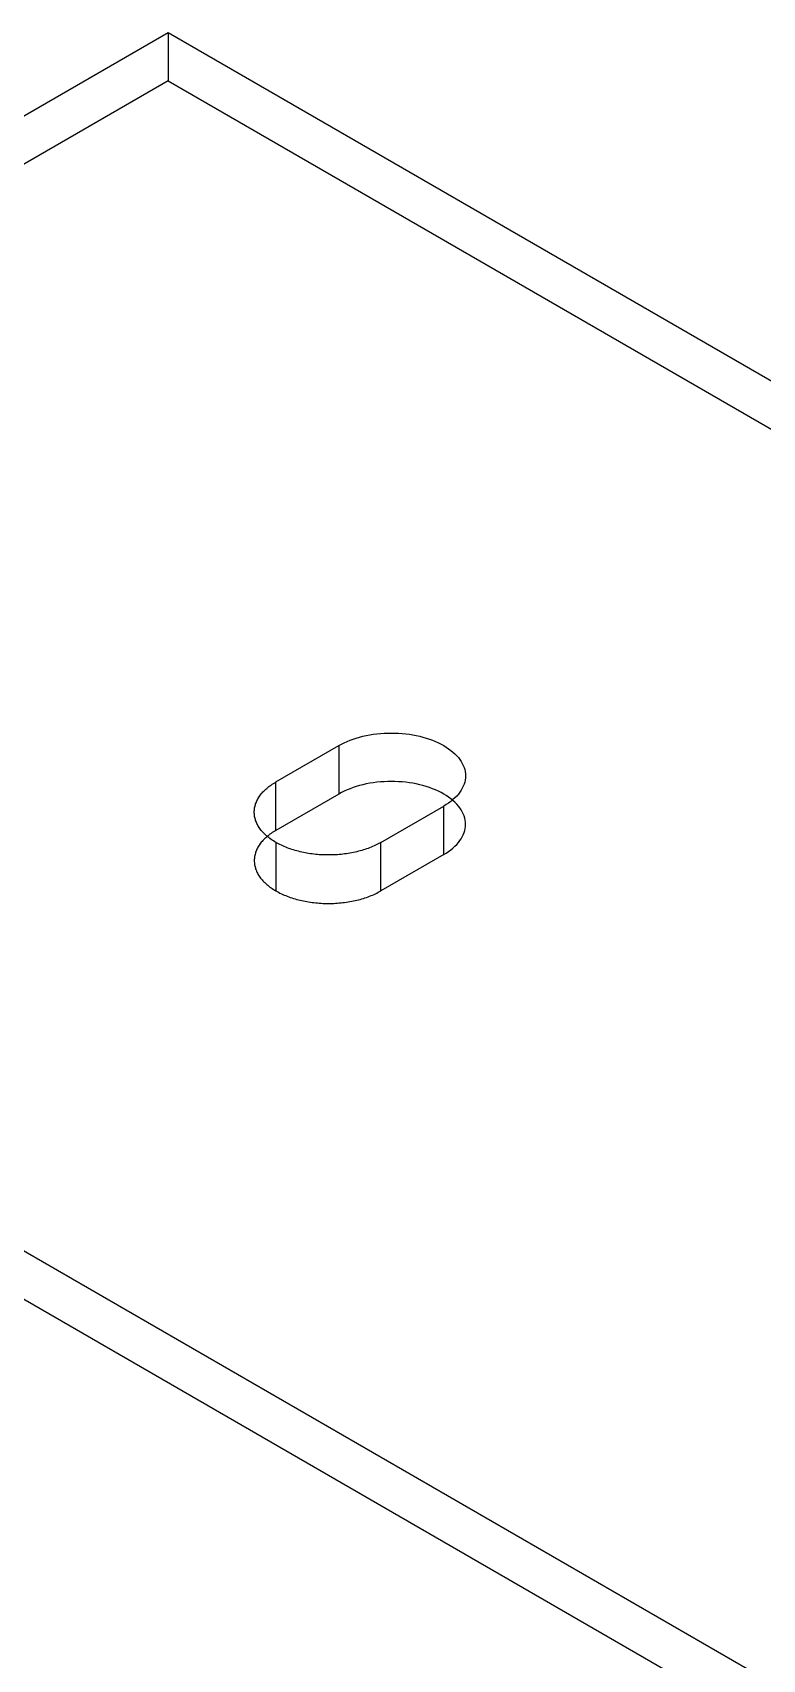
# Model space of a CAD drawing. Header units: inches. Extents: x 1.4 to 100.6, y 1.4 to 64.6.
# Drawn here: x 83.322 to 84.295, y 38.794 to 40.963 of the extents above; entities that cross this region are included whole.
import ezdxf

# ---------------------------------------------------------------- set-up
doc = ezdxf.new("R2010")
doc.units = ezdxf.units.IN
doc.header["$MEASUREMENT"] = 0

msp = doc.modelspace()

# ---------------------------------------------------------------- linework, layer by layer
at = {"layer": 'OUTLINE'}
for p, q in [((82, 40.0958), (83.5029, 40.9635)), ((83.5029, 40.9635), (83.5029, 40.8989)), ((83.5029, 40.9635), (96.9167, 33.2188)), ((83.5029, 40.8989), (82, 40.0312)), ((83.5029, 40.8989), (96.9167, 33.1542)), ((82, 40.0958), (95.4137, 32.3511)), ((82, 40.0312), (95.4137, 32.2865)), ((83.7496, 40.0214), (83.7538, 40.0228)), ((83.7538, 40.0228), (83.7582, 40.024)), ((83.7582, 40.024), (83.7626, 40.0252)), ((83.7626, 40.0252), (83.7671, 40.0262)), ((83.7671, 40.0262), (83.7718, 40.0271)), ((83.7718, 40.0271), (83.7764, 40.0278)), ((83.7764, 40.0278), (83.7812, 40.0284)), ((83.7812, 40.0284), (83.7859, 40.0289)), ((83.7859, 40.0289), (83.7908, 40.0293)), ((83.7908, 40.0293), (83.7956, 40.0295)), ((83.7956, 40.0295), (83.8005, 40.0295)), ((83.8005, 40.0295), (83.8053, 40.0295)), ((83.8053, 40.0295), (83.8102, 40.0293)), ((83.8102, 40.0293), (83.815, 40.0289)), ((83.815, 40.0289), (83.8198, 40.0284)), ((83.8198, 40.0284), (83.8245, 40.0278)), ((83.8245, 40.0278), (83.8292, 40.0271)), ((83.8292, 40.0271), (83.8338, 40.0262)), ((83.8338, 40.0262), (83.8383, 40.0252)), ((83.8383, 40.0252), (83.8427, 40.024)), ((83.8427, 40.024), (83.8471, 40.0228)), ((83.8471, 40.0228), (83.8513, 40.0214)), ((83.6466, 39.9643), (83.7305, 40.0128)), ((83.7305, 40.0128), (83.734, 40.0147)), ((83.7305, 40.0128), (83.7305, 39.9482)), ((83.734, 40.0147), (83.7377, 40.0166)), ((83.7377, 40.0166), (83.7415, 40.0183)), ((83.7415, 40.0183), (83.7455, 40.0199)), ((83.7455, 40.0199), (83.7496, 40.0214)), ((83.8513, 40.0214), (83.8554, 40.0199)), ((83.8554, 40.0199), (83.8594, 40.0183)), ((83.8594, 40.0183), (83.8632, 40.0166)), ((83.8632, 40.0166), (83.8669, 40.0147)), ((83.8669, 40.0147), (83.8704, 40.0128)), ((83.8704, 40.0128), (83.8737, 40.0108)), ((83.8737, 40.0108), (83.8769, 40.0086)), ((83.8769, 40.0086), (83.8799, 40.0064)), ((83.8799, 40.0064), (83.8827, 40.0041)), ((83.8827, 40.0041), (83.8853, 40.0018)), ((83.8853, 40.0018), (83.8877, 39.9993)), ((83.8877, 39.9993), (83.8899, 39.9968)), ((83.8899, 39.9968), (83.8918, 39.9943)), ((83.8918, 39.9943), (83.8936, 39.9917)), ((83.8936, 39.9917), (83.8951, 39.989)), ((83.8951, 39.989), (83.8964, 39.9863)), ((83.8964, 39.9863), (83.8975, 39.9836)), ((83.8975, 39.9836), (83.8983, 39.9808)), ((83.8983, 39.9808), (83.8989, 39.978)), ((83.6357, 39.9569), (83.6371, 39.958)), ((83.6371, 39.958), (83.6386, 39.9591)), ((83.6386, 39.9591), (83.6401, 39.9602)), ((83.6401, 39.9602), (83.6417, 39.9613)), ((83.6417, 39.9613), (83.6433, 39.9623)), ((83.6433, 39.9623), (83.6449, 39.9633)), ((83.6449, 39.9633), (83.6466, 39.9643)), ((83.6466, 39.8997), (83.6466, 39.9643)), ((83.7538, 39.9582), (83.7496, 39.9568)), ((83.7582, 39.9594), (83.7538, 39.9582)), ((83.7626, 39.9606), (83.7582, 39.9594)), ((83.7671, 39.9616), (83.7626, 39.9606)), ((83.7718, 39.9625), (83.7671, 39.9616)), ((83.7764, 39.9632), (83.7718, 39.9625)), ((83.7812, 39.9638), (83.7764, 39.9632)), ((83.7859, 39.9643), (83.7812, 39.9638)), ((83.7908, 39.9646), (83.7859, 39.9643)), ((83.7956, 39.9649), (83.7908, 39.9646)), ((83.8005, 39.9649), (83.7956, 39.9649)), ((83.8053, 39.9649), (83.8005, 39.9649)), ((83.8102, 39.9646), (83.8053, 39.9649)), ((83.815, 39.9643), (83.8102, 39.9646)), ((83.8198, 39.9638), (83.815, 39.9643)), ((83.8245, 39.9632), (83.8198, 39.9638)), ((83.8292, 39.9625), (83.8245, 39.9632)), ((83.8338, 39.9616), (83.8292, 39.9625)), ((83.8383, 39.9606), (83.8338, 39.9616)), ((83.8427, 39.9594), (83.8383, 39.9606)), ((83.8471, 39.9582), (83.8427, 39.9594)), ((83.8513, 39.9568), (83.8471, 39.9582)), ((83.8964, 39.9585), (83.8951, 39.9558)), ((83.8975, 39.9613), (83.8964, 39.9585)), ((83.8983, 39.964), (83.8975, 39.9613)), ((83.8989, 39.9668), (83.8983, 39.964)), ((83.8989, 39.978), (83.8992, 39.9752)), ((83.8992, 39.9696), (83.8989, 39.9668)), ((83.8992, 39.9752), (83.8994, 39.9724)), ((83.8994, 39.9724), (83.8992, 39.9696)), ((83.6195, 39.9351), (83.62, 39.9365)), ((83.62, 39.9365), (83.6206, 39.9378)), ((83.6206, 39.9378), (83.6212, 39.9392)), ((83.6212, 39.9392), (83.6219, 39.9405)), ((83.6219, 39.9405), (83.6226, 39.9419)), ((83.6226, 39.9419), (83.6234, 39.9432)), ((83.6234, 39.9432), (83.6243, 39.9445)), ((83.6243, 39.9445), (83.6252, 39.9458)), ((83.6252, 39.9458), (83.6261, 39.9471)), ((83.6261, 39.9471), (83.6271, 39.9484)), ((83.6271, 39.9484), (83.6282, 39.9496)), ((83.6282, 39.9496), (83.6293, 39.9509)), ((83.6293, 39.9509), (83.6305, 39.9521)), ((83.6305, 39.9521), (83.6317, 39.9533)), ((83.6317, 39.9533), (83.633, 39.9545)), ((83.633, 39.9545), (83.6343, 39.9557)), ((83.6343, 39.9557), (83.6357, 39.9569)), ((83.7305, 39.9482), (83.6466, 39.8997)), ((83.734, 39.9501), (83.7305, 39.9482)), ((83.7377, 39.952), (83.734, 39.9501)), ((83.7415, 39.9537), (83.7377, 39.952)), ((83.7455, 39.9553), (83.7415, 39.9537)), ((83.7496, 39.9568), (83.7455, 39.9553)), ((83.8554, 39.9553), (83.8513, 39.9568)), ((83.8594, 39.9537), (83.8554, 39.9553)), ((83.8632, 39.952), (83.8594, 39.9537)), ((83.8669, 39.9501), (83.8632, 39.952)), ((83.8704, 39.9482), (83.8669, 39.9501)), ((83.8737, 39.9462), (83.8704, 39.9482)), ((83.8769, 39.944), (83.8737, 39.9462)), ((83.8769, 39.9362), (83.8737, 39.9341)), ((83.8799, 39.9418), (83.8769, 39.944)), ((83.8799, 39.9384), (83.8769, 39.9362)), ((83.8827, 39.9395), (83.8799, 39.9418)), ((83.8827, 39.9407), (83.8799, 39.9384)), ((83.8853, 39.9431), (83.8827, 39.9407)), ((83.8853, 39.9372), (83.8827, 39.9395)), ((83.8877, 39.9455), (83.8853, 39.9431)), ((83.8877, 39.9347), (83.8853, 39.9372)), ((83.8899, 39.948), (83.8877, 39.9455)), ((83.8918, 39.9506), (83.8899, 39.948)), ((83.8936, 39.9532), (83.8918, 39.9506)), ((83.8951, 39.9558), (83.8936, 39.9532)), ((83.6176, 39.924), (83.6177, 39.9254)), ((83.6177, 39.9226), (83.6176, 39.924)), ((83.6177, 39.9254), (83.6178, 39.9268)), ((83.6178, 39.9212), (83.6177, 39.9226)), ((83.6178, 39.9268), (83.6179, 39.9282)), ((83.6179, 39.9198), (83.6178, 39.9212)), ((83.6179, 39.9282), (83.6181, 39.9296)), ((83.6181, 39.9184), (83.6179, 39.9198)), ((83.6181, 39.9296), (83.6184, 39.931)), ((83.6184, 39.917), (83.6181, 39.9184)), ((83.6184, 39.931), (83.6187, 39.9324)), ((83.6187, 39.9156), (83.6184, 39.917)), ((83.6187, 39.9324), (83.6191, 39.9337)), ((83.6191, 39.9142), (83.6187, 39.9156)), ((83.6191, 39.9337), (83.6195, 39.9351)), ((83.6195, 39.9128), (83.6191, 39.9142)), ((83.7865, 39.8836), (83.8704, 39.932)), ((83.8737, 39.9341), (83.8704, 39.932)), ((83.8704, 39.8674), (83.8704, 39.932)), ((83.8899, 39.9322), (83.8877, 39.9347)), ((83.8918, 39.9297), (83.8899, 39.9322)), ((83.8936, 39.9271), (83.8918, 39.9297)), ((83.8951, 39.9244), (83.8936, 39.9271)), ((83.8964, 39.9217), (83.8951, 39.9244)), ((83.8975, 39.919), (83.8964, 39.9217)), ((83.8983, 39.9162), (83.8975, 39.919)), ((83.8989, 39.9134), (83.8983, 39.9162)), ((83.62, 39.9115), (83.6195, 39.9128)), ((83.6206, 39.9101), (83.62, 39.9115)), ((83.6212, 39.9087), (83.6206, 39.9101)), ((83.6219, 39.9074), (83.6212, 39.9087)), ((83.6226, 39.9061), (83.6219, 39.9074)), ((83.6234, 39.9047), (83.6226, 39.9061)), ((83.6243, 39.9034), (83.6234, 39.9047)), ((83.6252, 39.9021), (83.6243, 39.9034)), ((83.6261, 39.9008), (83.6252, 39.9021)), ((83.6271, 39.8996), (83.6261, 39.9008)), ((83.6282, 39.8983), (83.6271, 39.8996)), ((83.6293, 39.8971), (83.6282, 39.8983)), ((83.6305, 39.8958), (83.6293, 39.8971)), ((83.6317, 39.8946), (83.6305, 39.8958)), ((83.633, 39.8934), (83.6317, 39.8946)), ((83.6343, 39.8922), (83.633, 39.8934)), ((83.6371, 39.8934), (83.6357, 39.8922)), ((83.6386, 39.8945), (83.6371, 39.8934)), ((83.6401, 39.8956), (83.6386, 39.8945)), ((83.6417, 39.8967), (83.6401, 39.8956)), ((83.6433, 39.8977), (83.6417, 39.8967)), ((83.6449, 39.8987), (83.6433, 39.8977)), ((83.6466, 39.8997), (83.6449, 39.8987)), ((83.8951, 39.8912), (83.8964, 39.8939)), ((83.8964, 39.8939), (83.8975, 39.8967)), ((83.8975, 39.8967), (83.8983, 39.8994)), ((83.8983, 39.8994), (83.8989, 39.9022)), ((83.8992, 39.9106), (83.8989, 39.9134)), ((83.8989, 39.9022), (83.8992, 39.905)), ((83.8994, 39.9078), (83.8992, 39.9106)), ((83.8992, 39.905), (83.8994, 39.9078)), ((83.62, 39.8719), (83.6195, 39.8705)), ((83.6206, 39.8732), (83.62, 39.8719)), ((83.6212, 39.8746), (83.6206, 39.8732)), ((83.6219, 39.8759), (83.6212, 39.8746)), ((83.6226, 39.8773), (83.6219, 39.8759)), ((83.6234, 39.8786), (83.6226, 39.8773)), ((83.6243, 39.8799), (83.6234, 39.8786)), ((83.6252, 39.8812), (83.6243, 39.8799)), ((83.6261, 39.8825), (83.6252, 39.8812)), ((83.6271, 39.8838), (83.6261, 39.8825)), ((83.6282, 39.885), (83.6271, 39.8838)), ((83.6293, 39.8863), (83.6282, 39.885)), ((83.6305, 39.8875), (83.6293, 39.8863)), ((83.6317, 39.8887), (83.6305, 39.8875)), ((83.633, 39.8899), (83.6317, 39.8887)), ((83.6343, 39.8911), (83.633, 39.8899)), ((83.6357, 39.8922), (83.6343, 39.8911)), ((83.6357, 39.8911), (83.6343, 39.8922)), ((83.6371, 39.89), (83.6357, 39.8911)), ((83.6386, 39.8888), (83.6371, 39.89)), ((83.6401, 39.8877), (83.6386, 39.8888)), ((83.6417, 39.8867), (83.6401, 39.8877)), ((83.6433, 39.8856), (83.6417, 39.8867)), ((83.6449, 39.8846), (83.6433, 39.8856)), ((83.6466, 39.8836), (83.6449, 39.8846)), ((83.6483, 39.8826), (83.6466, 39.8836)), ((83.6466, 39.8836), (83.6466, 39.819)), ((83.6501, 39.8817), (83.6483, 39.8826)), ((83.6519, 39.8807), (83.6501, 39.8817)), ((83.6538, 39.8798), (83.6519, 39.8807)), ((83.6557, 39.879), (83.6538, 39.8798)), ((83.6576, 39.8781), (83.6557, 39.879)), ((83.6596, 39.8773), (83.6576, 39.8781)), ((83.6616, 39.8765), (83.6596, 39.8773)), ((83.6636, 39.8757), (83.6616, 39.8765)), ((83.6657, 39.875), (83.6636, 39.8757)), ((83.6678, 39.8743), (83.6657, 39.875)), ((83.6699, 39.8736), (83.6678, 39.8743)), ((83.6721, 39.873), (83.6699, 39.8736)), ((83.6743, 39.8724), (83.6721, 39.873)), ((83.6765, 39.8718), (83.6743, 39.8724)), ((83.6787, 39.8712), (83.6765, 39.8718)), ((83.6809, 39.8707), (83.6787, 39.8712)), ((83.7544, 39.8712), (83.7521, 39.8707)), ((83.7566, 39.8718), (83.7544, 39.8712)), ((83.7588, 39.8724), (83.7566, 39.8718)), ((83.761, 39.873), (83.7588, 39.8724)), ((83.7632, 39.8736), (83.761, 39.873)), ((83.7653, 39.8743), (83.7632, 39.8736)), ((83.7674, 39.875), (83.7653, 39.8743)), ((83.7695, 39.8757), (83.7674, 39.875)), ((83.7715, 39.8765), (83.7695, 39.8757)), ((83.7735, 39.8773), (83.7715, 39.8765)), ((83.7755, 39.8781), (83.7735, 39.8773)), ((83.7774, 39.879), (83.7755, 39.8781)), ((83.7793, 39.8798), (83.7774, 39.879)), ((83.7811, 39.8807), (83.7793, 39.8798)), ((83.783, 39.8817), (83.7811, 39.8807)), ((83.7847, 39.8826), (83.783, 39.8817)), ((83.7865, 39.8836), (83.7847, 39.8826)), ((83.7865, 39.819), (83.7865, 39.8836)), ((83.8737, 39.8695), (83.8769, 39.8716)), ((83.8769, 39.8716), (83.8799, 39.8738)), ((83.8799, 39.8738), (83.8827, 39.8761)), ((83.8827, 39.8761), (83.8853, 39.8785)), ((83.8853, 39.8785), (83.8877, 39.8809)), ((83.8877, 39.8809), (83.8899, 39.8834)), ((83.8899, 39.8834), (83.8918, 39.886)), ((83.8918, 39.886), (83.8936, 39.8886)), ((83.8936, 39.8886), (83.8951, 39.8912)), ((83.6177, 39.8608), (83.6176, 39.8594)), ((83.6176, 39.8594), (83.6177, 39.858)), ((83.6178, 39.8622), (83.6177, 39.8608)), ((83.6177, 39.858), (83.6178, 39.8566)), ((83.6179, 39.8636), (83.6178, 39.8622)), ((83.6178, 39.8566), (83.6179, 39.8552)), ((83.6181, 39.865), (83.6179, 39.8636)), ((83.6179, 39.8552), (83.6181, 39.8538)), ((83.6184, 39.8664), (83.6181, 39.865)), ((83.6181, 39.8538), (83.6184, 39.8524)), ((83.6187, 39.8677), (83.6184, 39.8664)), ((83.6184, 39.8524), (83.6187, 39.851)), ((83.6191, 39.8691), (83.6187, 39.8677)), ((83.6187, 39.851), (83.6191, 39.8496)), ((83.6195, 39.8705), (83.6191, 39.8691)), ((83.6191, 39.8496), (83.6195, 39.8482)), ((83.6832, 39.8702), (83.6809, 39.8707)), ((83.6855, 39.8698), (83.6832, 39.8702)), ((83.6878, 39.8693), (83.6855, 39.8698)), ((83.6902, 39.8689), (83.6878, 39.8693)), ((83.6925, 39.8686), (83.6902, 39.8689)), ((83.6949, 39.8683), (83.6925, 39.8686)), ((83.6972, 39.868), (83.6949, 39.8683)), ((83.6996, 39.8677), (83.6972, 39.868)), ((83.702, 39.8675), (83.6996, 39.8677)), ((83.7044, 39.8673), (83.702, 39.8675)), ((83.7068, 39.8671), (83.7044, 39.8673)), ((83.7093, 39.867), (83.7068, 39.8671)), ((83.7117, 39.8669), (83.7093, 39.867)), ((83.7141, 39.8669), (83.7117, 39.8669)), ((83.7165, 39.8669), (83.7141, 39.8669)), ((83.719, 39.8669), (83.7165, 39.8669)), ((83.7214, 39.8669), (83.719, 39.8669)), ((83.7238, 39.867), (83.7214, 39.8669)), ((83.7262, 39.8671), (83.7238, 39.867)), ((83.7286, 39.8673), (83.7262, 39.8671)), ((83.7311, 39.8675), (83.7286, 39.8673)), ((83.7334, 39.8677), (83.7311, 39.8675)), ((83.7358, 39.868), (83.7334, 39.8677)), ((83.7382, 39.8683), (83.7358, 39.868)), ((83.7406, 39.8686), (83.7382, 39.8683)), ((83.7429, 39.8689), (83.7406, 39.8686)), ((83.7453, 39.8693), (83.7429, 39.8689)), ((83.7476, 39.8698), (83.7453, 39.8693)), ((83.7499, 39.8702), (83.7476, 39.8698)), ((83.7521, 39.8707), (83.7499, 39.8702)), ((83.8704, 39.8674), (83.7865, 39.819)), ((83.8704, 39.8674), (83.8737, 39.8695)), ((83.6195, 39.8482), (83.62, 39.8469)), ((83.62, 39.8469), (83.6206, 39.8455)), ((83.6206, 39.8455), (83.6212, 39.8441)), ((83.6212, 39.8441), (83.6219, 39.8428)), ((83.6219, 39.8428), (83.6226, 39.8415)), ((83.6226, 39.8415), (83.6234, 39.8401)), ((83.6234, 39.8401), (83.6243, 39.8388)), ((83.6243, 39.8388), (83.6252, 39.8375)), ((83.6252, 39.8375), (83.6261, 39.8362)), ((83.6261, 39.8362), (83.6271, 39.835)), ((83.6271, 39.835), (83.6282, 39.8337)), ((83.6282, 39.8337), (83.6293, 39.8325)), ((83.6293, 39.8325), (83.6305, 39.8312)), ((83.6305, 39.8312), (83.6317, 39.83)), ((83.6317, 39.83), (83.633, 39.8288)), ((83.633, 39.8288), (83.6343, 39.8276)), ((83.6343, 39.8276), (83.6357, 39.8265)), ((83.6357, 39.8265), (83.6371, 39.8254)), ((83.6371, 39.8254), (83.6386, 39.8242)), ((83.6386, 39.8242), (83.6401, 39.8231)), ((83.6401, 39.8231), (83.6417, 39.8221)), ((83.6417, 39.8221), (83.6433, 39.821)), ((83.6433, 39.821), (83.6449, 39.82)), ((83.6449, 39.82), (83.6466, 39.819)), ((83.6466, 39.819), (83.6483, 39.818)), ((83.6483, 39.818), (83.6501, 39.8171)), ((83.6501, 39.8171), (83.6519, 39.8161)), ((83.6519, 39.8161), (83.6538, 39.8152)), ((83.6538, 39.8152), (83.6557, 39.8144)), ((83.6557, 39.8144), (83.6576, 39.8135)), ((83.6576, 39.8135), (83.6596, 39.8127)), ((83.6596, 39.8127), (83.6616, 39.8119)), ((83.6616, 39.8119), (83.6636, 39.8111)), ((83.6636, 39.8111), (83.6657, 39.8104)), ((83.6657, 39.8104), (83.6678, 39.8097)), ((83.6678, 39.8097), (83.6699, 39.809)), ((83.6699, 39.809), (83.6721, 39.8084)), ((83.6721, 39.8084), (83.6743, 39.8077)), ((83.6743, 39.8077), (83.6765, 39.8072)), ((83.6765, 39.8072), (83.6787, 39.8066)), ((83.6787, 39.8066), (83.6809, 39.8061)), ((83.6809, 39.8061), (83.6832, 39.8056)), ((83.7499, 39.8056), (83.7521, 39.8061)), ((83.7521, 39.8061), (83.7544, 39.8066)), ((83.7544, 39.8066), (83.7566, 39.8072)), ((83.7566, 39.8072), (83.7588, 39.8077)), ((83.7588, 39.8077), (83.761, 39.8084)), ((83.761, 39.8084), (83.7632, 39.809)), ((83.7632, 39.809), (83.7653, 39.8097)), ((83.7653, 39.8097), (83.7674, 39.8104)), ((83.7674, 39.8104), (83.7695, 39.8111)), ((83.7695, 39.8111), (83.7715, 39.8119)), ((83.7715, 39.8119), (83.7735, 39.8127)), ((83.7735, 39.8127), (83.7755, 39.8135)), ((83.7755, 39.8135), (83.7774, 39.8144)), ((83.7774, 39.8144), (83.7793, 39.8152)), ((83.7793, 39.8152), (83.7811, 39.8161)), ((83.7811, 39.8161), (83.783, 39.8171)), ((83.783, 39.8171), (83.7847, 39.818)), ((83.7847, 39.818), (83.7865, 39.819)), ((83.6832, 39.8056), (83.6855, 39.8051)), ((83.6855, 39.8051), (83.6878, 39.8047)), ((83.6878, 39.8047), (83.6902, 39.8043)), ((83.6902, 39.8043), (83.6925, 39.804)), ((83.6925, 39.804), (83.6949, 39.8037)), ((83.6949, 39.8037), (83.6972, 39.8034)), ((83.6972, 39.8034), (83.6996, 39.8031)), ((83.6996, 39.8031), (83.702, 39.8029)), ((83.702, 39.8029), (83.7044, 39.8027)), ((83.7044, 39.8027), (83.7068, 39.8025)), ((83.7068, 39.8025), (83.7093, 39.8024)), ((83.7093, 39.8024), (83.7117, 39.8023)), ((83.7117, 39.8023), (83.7141, 39.8023)), ((83.7141, 39.8023), (83.7165, 39.8023)), ((83.7165, 39.8023), (83.719, 39.8023)), ((83.719, 39.8023), (83.7214, 39.8023)), ((83.7214, 39.8023), (83.7238, 39.8024)), ((83.7238, 39.8024), (83.7262, 39.8025)), ((83.7262, 39.8025), (83.7286, 39.8027)), ((83.7286, 39.8027), (83.7311, 39.8029)), ((83.7311, 39.8029), (83.7334, 39.8031)), ((83.7334, 39.8031), (83.7358, 39.8034)), ((83.7358, 39.8034), (83.7382, 39.8037)), ((83.7382, 39.8037), (83.7406, 39.804)), ((83.7406, 39.804), (83.7429, 39.8043)), ((83.7429, 39.8043), (83.7453, 39.8047)), ((83.7453, 39.8047), (83.7476, 39.8051)), ((83.7476, 39.8051), (83.7499, 39.8056))]:
    msp.add_line(p, q, dxfattribs=at)

doc.saveas('drawing.dxf')
